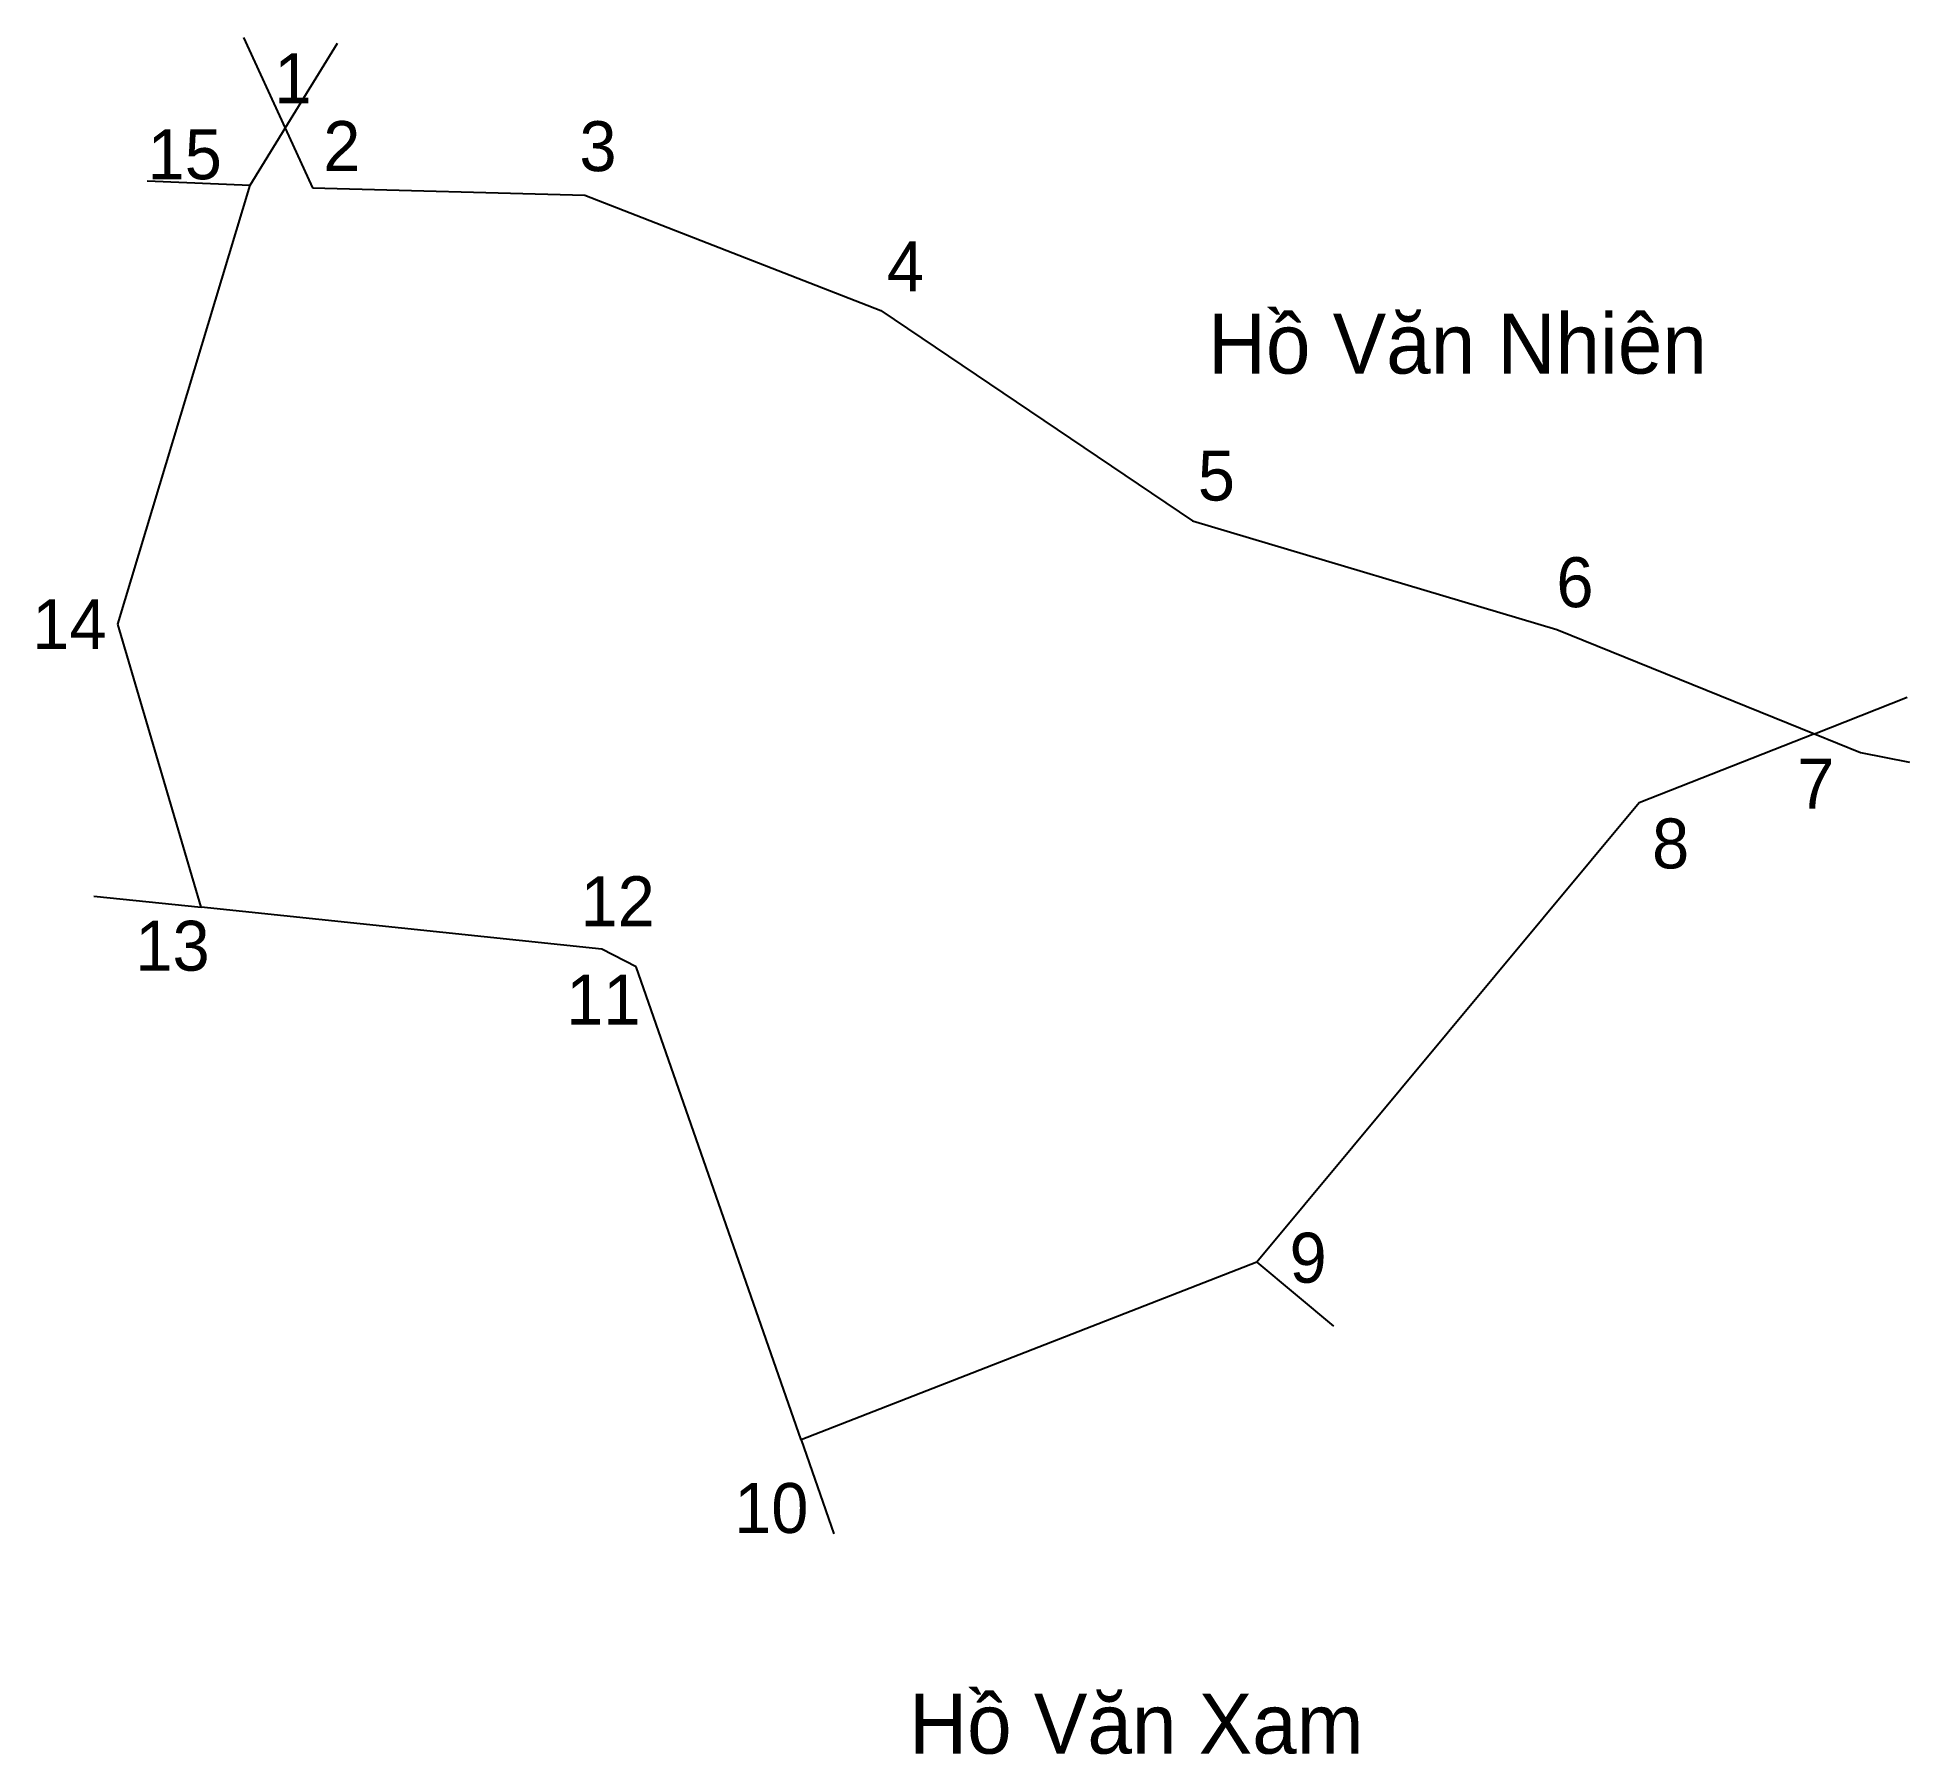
# Model space of a CAD drawing. Extents: x 548155 to 548289, y 1824183 to 1824306.
import ezdxf

# ---------------------------------------------------------------- set-up
doc = ezdxf.new("R2010")
doc.units = 0
for name, color, linetype in [('CanhThua', 7, 'Continuous'), ('RauThua', 7, 'Continuous'), ('SoHieuDinhThua', 7, 'Continuous'), ('TenChuLanCan', 7, 'Continuous')]:
    doc.layers.add(name, color=color, linetype=linetype)

msp = doc.modelspace()

# ---------------------------------------------------------------- linework, layer by layer
at = {"layer": 'CanhThua'}
for p, q in [((548170.34, 1824294.99), (548172.83, 1824299.04)), ((548172.83, 1824299.04), (548174.78, 1824294.8)), ((548160.9, 1824263.68), (548170.34, 1824294.99)), ((548174.78, 1824294.8), (548194.19, 1824294.27)), ((548194.19, 1824294.27), (548215.29, 1824286.04)), ((548215.29, 1824286.04), (548237.5, 1824271.06)), ((548237.5, 1824271.06), (548263.48, 1824263.32)), ((548166.83, 1824243.51), (548160.9, 1824263.68)), ((548263.48, 1824263.32), (548281.83, 1824255.88)), ((548281.83, 1824255.88), (548269.33, 1824250.95)), ((548269.33, 1824250.95), (548242.08, 1824218.21)), ((548195.39, 1824240.53), (548166.83, 1824243.51)), ((548197.85, 1824239.27), (548195.39, 1824240.53)), ((548209.6, 1824205.54), (548197.85, 1824239.27)), ((548242.08, 1824218.21), (548209.6, 1824205.54))]:
    msp.add_line(p, q, dxfattribs=at)
at = {"layer": 'RauThua'}
for p, q in [((548169.86, 1824305.51), (548172.83, 1824299.04)), ((548172.83, 1824299.04), (548176.55, 1824305.11)), ((548163, 1824295.3), (548170.34, 1824294.99)), ((548281.83, 1824255.88), (548288.44, 1824258.49)), ((548281.83, 1824255.88), (548285.11, 1824254.55)), ((548285.11, 1824254.55), (548288.61, 1824253.85)), ((548159.18, 1824244.29), (548166.83, 1824243.51)), ((548242.08, 1824218.21), (548247.56, 1824213.66)), ((548209.6, 1824205.54), (548211.93, 1824198.84))]:
    msp.add_line(p, q, dxfattribs=at)

# ---------------------------------------------------------------- texts
at = {"layer": 'SoHieuDinhThua'}
for s, height, p in [('1', 3.56, (548172.05, 1824300.82)), ('15', 3.559, (548163.02, 1824295.4)), ('2', 3.56, (548175.54, 1824295.99)), ('3', 3.56, (548193.8, 1824295.98)), ('4', 3.56, (548215.72, 1824287.41)), ('5', 3.56, (548237.88, 1824272.5)), ('6', 3.56, (548263.44, 1824264.9)), ('14', 3.559, (548154.8, 1824261.91)), ('7', 3.56, (548280.61, 1824250.54)), ('8', 3.56, (548270.26, 1824246.28)), ('12', 3.559, (548193.88, 1824242.16)), ('13', 3.559, (548162.15, 1824238.99)), ('11', 3.559, (548192.86, 1824235.15)), ('9', 3.56, (548244.42, 1824216.75)), ('10', 3.559, (548204.83, 1824198.91))]:
    msp.add_text(s, height=height, dxfattribs=at).set_placement(p)
at = {"layer": 'TenChuLanCan'}
for s, height, p in [('Hồ Văn Nhiên', 4.2713, (548238.61, 1824281.55)), ('Hồ Văn Xam', 4.271, (548217.31, 1824183.18))]:
    msp.add_text(s, height=height, dxfattribs=at).set_placement(p)

doc.saveas('drawing.dxf')
